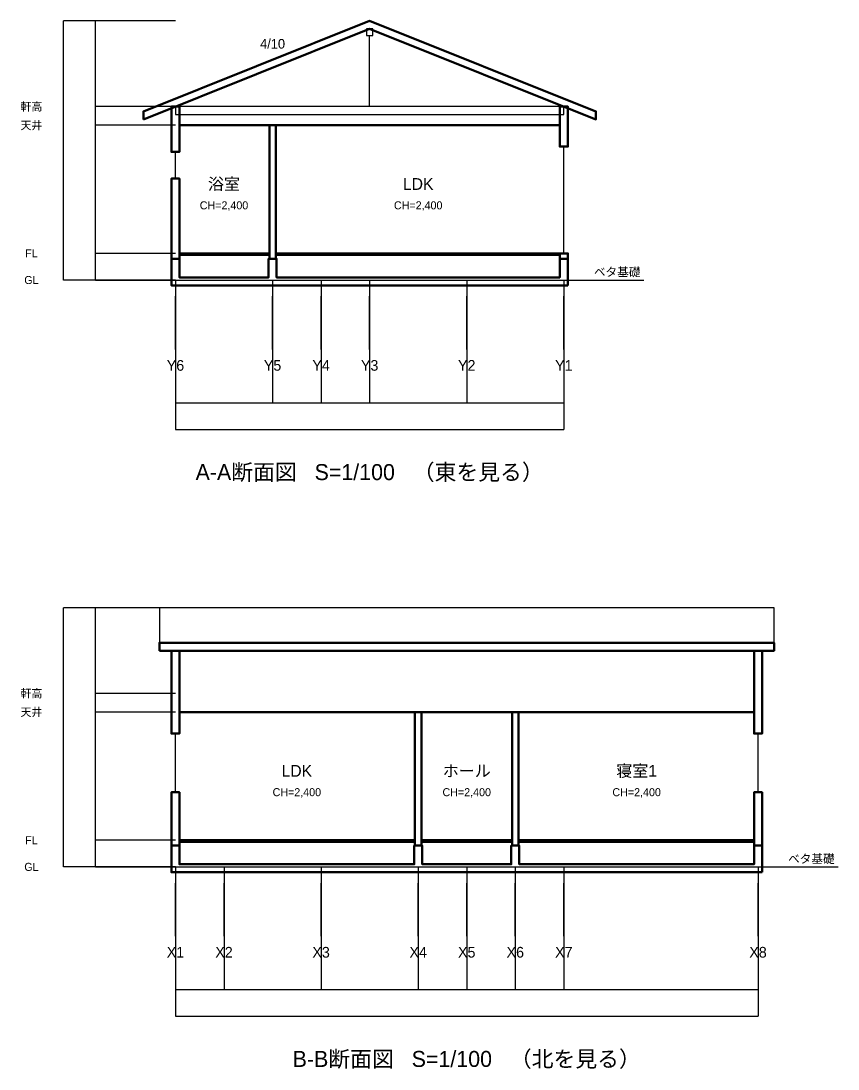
# Model space of a CAD drawing. Header units: millimetres. Extents: x -2900 to 42710, y -25289 to 10180.
# Drawn here: x 27394 to 42710, y -25289 to -5644 of the extents above; entities that cross this region are included whole.
import ezdxf
from ezdxf.enums import TextEntityAlignment as Align

# ---------------------------------------------------------------- set-up
doc = ezdxf.new("R2010")
doc.units = ezdxf.units.MM
doc.linetypes.add('CENTER', pattern=[50.800000000000004, 31.75, -6.35, 6.35, -6.35])
for name, color, linetype in [('DIM', 2, 'CONTINUOUS'), ('GRID', 1, 'CENTER'), ('SECT', 7, 'CONTINUOUS'), ('SECT_VIEW', 8, 'CONTINUOUS'), ('TEXT', 7, 'CONTINUOUS')]:
    doc.layers.add(name, color=color, linetype=linetype)
doc.styles.add('kst32b', font='kst32b')
doc.dimstyles.get("Standard").update_dxf_attribs({"dimtxt": 0.25, "dimasz": 0.175, "dimexe": 0.375, "dimexo": 0.125, "dimgap": 0.1, "dimtad": 0, "dimtoh": 1, "dimlfac": 100, "dimzin": 12, "dimdsep": 46, "dimcen": 0.09, "dimazin": 3, "dimtfac": 1, "dimtdec": 4, "dimtofl": 0, "dimtmove": 0, "dimatfit": 3, "dimfxl": 1, "dimtolj": 1, "dimtzin": 0, "dimarcsym": 0})

# ---------------------------------------------------------------- blocks, each defined once
blk = doc.blocks.new('*D47')
at = {"layer": 'DIM', "color": 0, "linetype": 'ByBlock', "lineweight": -2}
for p, q in [((30290, -10500.125), (30290, -12800.375)), ((32110, -10500.125), (32110, -12800.375)), ((30290, -12800), (32110, -12800))]:
    blk.add_line(p, q, dxfattribs=at)
for points in [[(30290, -12800), (30290.175, -12799.97086007396), (30290.175, -12800.02913992604)], [(32110, -12800), (32109.825, -12800.02913992604), (32109.825, -12799.97086007396)]]:
    blk.add_solid(points, dxfattribs=at)
at = {"layer": 'DIM', "color": 0, "linetype": 'CONTINUOUS', "lineweight": -2, "insert": (31200, -12640), "char_height": 0.25, "width": 0.7361111111111112, "attachment_point": 5}
blk.add_mtext('1,820', dxfattribs=at)
blk = doc.blocks.new('*D48')
at = {"layer": 'DIM', "color": 0, "linetype": 'ByBlock', "lineweight": -2}
for p, q in [((32110, -10500.125), (32110, -12800.375)), ((33020, -10500.125), (33020, -12800.375)), ((32110, -12800), (33020, -12800))]:
    blk.add_line(p, q, dxfattribs=at)
for points in [[(32110, -12800), (32110.175, -12799.97086007396), (32110.175, -12800.02913992604)], [(33020, -12800), (33019.825, -12800.02913992604), (33019.825, -12799.97086007396)]]:
    blk.add_solid(points, dxfattribs=at)
at = {"layer": 'DIM', "color": 0, "linetype": 'CONTINUOUS', "lineweight": -2, "insert": (32565, -12640), "char_height": 0.25, "width": 0.4444444444444754, "attachment_point": 5}
blk.add_mtext('910', dxfattribs=at)
blk = doc.blocks.new('*D49')
at = {"layer": 'DIM', "color": 0, "linetype": 'ByBlock', "lineweight": -2}
for p, q in [((33020, -10500.125), (33020, -12800.375)), ((33930, -10500.125), (33930, -12800.375)), ((33020, -12800), (33930, -12800))]:
    blk.add_line(p, q, dxfattribs=at)
for points in [[(33020, -12800), (33020.175, -12799.97086007396), (33020.175, -12800.02913992604)], [(33930, -12800), (33929.825, -12800.02913992604), (33929.825, -12799.97086007396)]]:
    blk.add_solid(points, dxfattribs=at)
at = {"layer": 'DIM', "color": 0, "linetype": 'CONTINUOUS', "lineweight": -2, "insert": (33475, -12640), "char_height": 0.25, "width": 0.4444444444444754, "attachment_point": 5}
blk.add_mtext('910', dxfattribs=at)
blk = doc.blocks.new('*D50')
at = {"layer": 'DIM', "color": 0, "linetype": 'ByBlock', "lineweight": -2}
for p, q in [((33930, -10500.125), (33930, -12800.375)), ((35750, -10500.125), (35750, -12800.375)), ((33930, -12800), (35750, -12800))]:
    blk.add_line(p, q, dxfattribs=at)
for points in [[(33930, -12800), (33930.175, -12799.97086007396), (33930.175, -12800.02913992604)], [(35750, -12800), (35749.825, -12800.02913992604), (35749.825, -12799.97086007396)]]:
    blk.add_solid(points, dxfattribs=at)
at = {"layer": 'DIM', "color": 0, "linetype": 'CONTINUOUS', "lineweight": -2, "insert": (34840, -12640), "char_height": 0.25, "width": 0.7361111111111112, "attachment_point": 5}
blk.add_mtext('1,820', dxfattribs=at)
blk = doc.blocks.new('*D51')
at = {"layer": 'DIM', "color": 0, "linetype": 'ByBlock', "lineweight": -2}
for p, q in [((35750, -10500.125), (35750, -12800.375)), ((37570, -10500.125), (37570, -12800.375)), ((35750, -12800), (37570, -12800))]:
    blk.add_line(p, q, dxfattribs=at)
for points in [[(35750, -12800), (35750.175, -12799.97086007396), (35750.175, -12800.02913992604)], [(37570, -12800), (37569.825, -12800.02913992604), (37569.825, -12799.97086007396)]]:
    blk.add_solid(points, dxfattribs=at)
at = {"layer": 'DIM', "color": 0, "linetype": 'CONTINUOUS', "lineweight": -2, "insert": (36660, -12640), "char_height": 0.25, "width": 0.7361111111111112, "attachment_point": 5}
blk.add_mtext('1,820', dxfattribs=at)
blk = doc.blocks.new('*D52')
at = {"layer": 'DIM', "color": 0, "linetype": 'ByBlock', "lineweight": -2}
for p, q in [((30290, -10500.125), (30290, -13300.375)), ((37570, -10500.125), (37570, -13300.375)), ((30290, -13300), (37570, -13300))]:
    blk.add_line(p, q, dxfattribs=at)
for points in [[(30290, -13300), (30290.175, -13299.97086007396), (30290.175, -13300.02913992604)], [(37570, -13300), (37569.825, -13300.02913992604), (37569.825, -13299.97086007396)]]:
    blk.add_solid(points, dxfattribs=at)
at = {"layer": 'DIM', "color": 0, "linetype": 'CONTINUOUS', "lineweight": -2, "insert": (33930, -13140), "char_height": 0.25, "width": 0.7916666666666665, "attachment_point": 5}
blk.add_mtext('7,280', dxfattribs=at)
blk = doc.blocks.new('*D53')
at = {"layer": 'DIM', "color": 0, "linetype": 'ByBlock', "lineweight": -2}
for p, q in [((30289.875, -10000), (28789.625, -10000)), ((28790, -10500), (28790, -10000)), ((30289.875, -10500), (28789.625, -10500))]:
    blk.add_line(p, q, dxfattribs=at)
for points in [[(28790, -10000), (28790.02913992605, -10000.175), (28789.97086007395, -10000.175)], [(28790, -10500), (28789.97086007395, -10499.825), (28790.02913992605, -10499.825)]]:
    blk.add_solid(points, dxfattribs=at)
at = {"layer": 'DIM', "color": 0, "linetype": 'CONTINUOUS', "lineweight": -2, "insert": (28629.625, -10250), "char_height": 0.25, "width": 0.5000000000000155, "attachment_point": 5, "rotation": 90}
blk.add_mtext('500', dxfattribs=at)
blk = doc.blocks.new('*D54')
at = {"layer": 'DIM', "color": 0, "linetype": 'ByBlock', "lineweight": -2}
for p, q in [((30289.875, -7600), (28789.625, -7600)), ((28790, -10000), (28790, -7600)), ((30289.875, -10000), (28789.625, -10000))]:
    blk.add_line(p, q, dxfattribs=at)
for points in [[(28790, -7600), (28790.02913992605, -7600.175), (28789.97086007395, -7600.175)], [(28790, -10000), (28789.97086007395, -9999.825), (28790.02913992605, -9999.825)]]:
    blk.add_solid(points, dxfattribs=at)
at = {"layer": 'DIM', "color": 0, "linetype": 'CONTINUOUS', "lineweight": -2, "insert": (28630, -8800), "char_height": 0.25, "width": 0.8194444444444444, "attachment_point": 5, "rotation": 90}
blk.add_mtext('2,400', dxfattribs=at)
blk = doc.blocks.new('*D55')
at = {"layer": 'DIM', "color": 0, "linetype": 'ByBlock', "lineweight": -2}
for p, q in [((30289.875, -7250), (28789.625, -7250)), ((28790, -7600), (28790, -7250)), ((30289.875, -7600), (28789.625, -7600))]:
    blk.add_line(p, q, dxfattribs=at)
for points in [[(28790, -7250), (28790.02913992605, -7250.175), (28789.97086007395, -7250.175)], [(28790, -7600), (28789.97086007395, -7599.825), (28790.02913992605, -7599.825)]]:
    blk.add_solid(points, dxfattribs=at)
at = {"layer": 'DIM', "color": 0, "linetype": 'CONTINUOUS', "lineweight": -2, "insert": (28629.625, -7425), "char_height": 0.25, "width": 0.5000000000000311, "attachment_point": 5, "rotation": 90}
blk.add_mtext('350', dxfattribs=at)
blk = doc.blocks.new('*D56')
at = {"layer": 'DIM', "color": 0, "linetype": 'ByBlock', "lineweight": -2}
for p, q in [((30289.875, -5644), (28789.625, -5644)), ((28790, -7250), (28790, -5644)), ((30289.875, -7250), (28789.625, -7250))]:
    blk.add_line(p, q, dxfattribs=at)
for points in [[(28790, -5644), (28790.02913992605, -5644.175), (28789.97086007395, -5644.175)], [(28790, -7250), (28789.97086007395, -7249.825), (28790.02913992605, -7249.825)]]:
    blk.add_solid(points, dxfattribs=at)
at = {"layer": 'DIM', "color": 0, "linetype": 'CONTINUOUS', "lineweight": -2, "insert": (28630, -6447), "char_height": 0.25, "width": 0.7361111111111422, "attachment_point": 5, "rotation": 90}
blk.add_mtext('1,606', dxfattribs=at)
blk = doc.blocks.new('*D57')
at = {"layer": 'DIM', "color": 0, "linetype": 'ByBlock', "lineweight": -2}
for p, q in [((30289.875, -5644), (28189.625, -5644)), ((28190, -10500), (28190, -5644)), ((30289.875, -10500), (28189.625, -10500))]:
    blk.add_line(p, q, dxfattribs=at)
for points in [[(28190, -5644), (28190.02913992605, -5644.175), (28189.97086007395, -5644.175)], [(28190, -10500), (28189.97086007395, -10499.825), (28190.02913992605, -10499.825)]]:
    blk.add_solid(points, dxfattribs=at)
at = {"layer": 'DIM', "color": 0, "linetype": 'CONTINUOUS', "lineweight": -2, "insert": (28030, -8072), "char_height": 0.25, "width": 0.8194444444444755, "attachment_point": 5, "rotation": 90}
blk.add_mtext('4,856', dxfattribs=at)
blk = doc.blocks.new('*D58')
at = {"layer": 'DIM', "color": 0, "linetype": 'ByBlock', "lineweight": -2}
for p, q in [((30290, -21500.125), (30290, -23800.375)), ((31200, -21500.125), (31200, -23800.375)), ((30290, -23800), (31200, -23800))]:
    blk.add_line(p, q, dxfattribs=at)
for points in [[(30290, -23800), (30290.175, -23799.97086007395), (30290.175, -23800.02913992605)], [(31200, -23800), (31199.825, -23800.02913992605), (31199.825, -23799.97086007395)]]:
    blk.add_solid(points, dxfattribs=at)
at = {"layer": 'DIM', "color": 0, "linetype": 'CONTINUOUS', "lineweight": -2, "insert": (30745, -23640), "char_height": 0.25, "width": 0.4444444444444754, "attachment_point": 5}
blk.add_mtext('910', dxfattribs=at)
blk = doc.blocks.new('*D59')
at = {"layer": 'DIM', "color": 0, "linetype": 'ByBlock', "lineweight": -2}
for p, q in [((31200, -21500.125), (31200, -23800.375)), ((33020, -21500.125), (33020, -23800.375)), ((31200, -23800), (33020, -23800))]:
    blk.add_line(p, q, dxfattribs=at)
for points in [[(31200, -23800), (31200.175, -23799.97086007395), (31200.175, -23800.02913992605)], [(33020, -23800), (33019.825, -23800.02913992605), (33019.825, -23799.97086007395)]]:
    blk.add_solid(points, dxfattribs=at)
at = {"layer": 'DIM', "color": 0, "linetype": 'CONTINUOUS', "lineweight": -2, "insert": (32110, -23640), "char_height": 0.25, "width": 0.7361111111111112, "attachment_point": 5}
blk.add_mtext('1,820', dxfattribs=at)
blk = doc.blocks.new('*D60')
at = {"layer": 'DIM', "color": 0, "linetype": 'ByBlock', "lineweight": -2}
for p, q in [((33020, -21500.125), (33020, -23800.375)), ((34840, -21500.125), (34840, -23800.375)), ((33020, -23800), (34840, -23800))]:
    blk.add_line(p, q, dxfattribs=at)
for points in [[(33020, -23800), (33020.175, -23799.97086007395), (33020.175, -23800.02913992605)], [(34840, -23800), (34839.825, -23800.02913992605), (34839.825, -23799.97086007395)]]:
    blk.add_solid(points, dxfattribs=at)
at = {"layer": 'DIM', "color": 0, "linetype": 'CONTINUOUS', "lineweight": -2, "insert": (33930, -23640), "char_height": 0.25, "width": 0.7361111111111112, "attachment_point": 5}
blk.add_mtext('1,820', dxfattribs=at)
blk = doc.blocks.new('*D61')
at = {"layer": 'DIM', "color": 0, "linetype": 'ByBlock', "lineweight": -2}
for p, q in [((34840, -21500.125), (34840, -23800.375)), ((35750, -21500.125), (35750, -23800.375)), ((34840, -23800), (35750, -23800))]:
    blk.add_line(p, q, dxfattribs=at)
for points in [[(34840, -23800), (34840.175, -23799.97086007395), (34840.175, -23800.02913992605)], [(35750, -23800), (35749.825, -23800.02913992605), (35749.825, -23799.97086007395)]]:
    blk.add_solid(points, dxfattribs=at)
at = {"layer": 'DIM', "color": 0, "linetype": 'CONTINUOUS', "lineweight": -2, "insert": (35295, -23640), "char_height": 0.25, "width": 0.4444444444444754, "attachment_point": 5}
blk.add_mtext('910', dxfattribs=at)
blk = doc.blocks.new('*D62')
at = {"layer": 'DIM', "color": 0, "linetype": 'ByBlock', "lineweight": -2}
for p, q in [((35750, -21500.125), (35750, -23800.375)), ((36660, -21500.125), (36660, -23800.375)), ((35750, -23800), (36660, -23800))]:
    blk.add_line(p, q, dxfattribs=at)
for points in [[(35750, -23800), (35750.175, -23799.97086007395), (35750.175, -23800.02913992605)], [(36660, -23800), (36659.825, -23800.02913992605), (36659.825, -23799.97086007395)]]:
    blk.add_solid(points, dxfattribs=at)
at = {"layer": 'DIM', "color": 0, "linetype": 'CONTINUOUS', "lineweight": -2, "insert": (36205, -23640), "char_height": 0.25, "width": 0.4444444444444754, "attachment_point": 5}
blk.add_mtext('910', dxfattribs=at)
blk = doc.blocks.new('*D63')
at = {"layer": 'DIM', "color": 0, "linetype": 'ByBlock', "lineweight": -2}
for p, q in [((36660, -21500.125), (36660, -23800.375)), ((37570, -21500.125), (37570, -23800.375)), ((36660, -23800), (37570, -23800))]:
    blk.add_line(p, q, dxfattribs=at)
for points in [[(36660, -23800), (36660.175, -23799.97086007395), (36660.175, -23800.02913992605)], [(37570, -23800), (37569.825, -23800.02913992605), (37569.825, -23799.97086007395)]]:
    blk.add_solid(points, dxfattribs=at)
at = {"layer": 'DIM', "color": 0, "linetype": 'CONTINUOUS', "lineweight": -2, "insert": (37115, -23640), "char_height": 0.25, "width": 0.4444444444444754, "attachment_point": 5}
blk.add_mtext('910', dxfattribs=at)
blk = doc.blocks.new('*D64')
at = {"layer": 'DIM', "color": 0, "linetype": 'ByBlock', "lineweight": -2}
for p, q in [((30289.875, -21000), (28789.625, -21000)), ((28790, -21500), (28790, -21000)), ((30289.875, -21500), (28789.625, -21500))]:
    blk.add_line(p, q, dxfattribs=at)
for points in [[(28790, -21000), (28790.02913992605, -21000.175), (28789.97086007395, -21000.175)], [(28790, -21500), (28789.97086007395, -21499.825), (28790.02913992605, -21499.825)]]:
    blk.add_solid(points, dxfattribs=at)
at = {"layer": 'DIM', "color": 0, "linetype": 'CONTINUOUS', "lineweight": -2, "insert": (28629.625, -21250), "char_height": 0.25, "width": 0.5000000000000155, "attachment_point": 5, "rotation": 90}
blk.add_mtext('500', dxfattribs=at)
blk = doc.blocks.new('*D65')
at = {"layer": 'DIM', "color": 0, "linetype": 'ByBlock', "lineweight": -2}
for p, q in [((30289.875, -18600), (28789.625, -18600)), ((28790, -21000), (28790, -18600)), ((30289.875, -21000), (28789.625, -21000))]:
    blk.add_line(p, q, dxfattribs=at)
for points in [[(28790, -18600), (28790.02913992605, -18600.175), (28789.97086007395, -18600.175)], [(28790, -21000), (28789.97086007395, -20999.825), (28790.02913992605, -20999.825)]]:
    blk.add_solid(points, dxfattribs=at)
at = {"layer": 'DIM', "color": 0, "linetype": 'CONTINUOUS', "lineweight": -2, "insert": (28630, -19800), "char_height": 0.25, "width": 0.8194444444444444, "attachment_point": 5, "rotation": 90}
blk.add_mtext('2,400', dxfattribs=at)
blk = doc.blocks.new('*D66')
at = {"layer": 'DIM', "color": 0, "linetype": 'ByBlock', "lineweight": -2}
for p, q in [((30289.875, -18250), (28789.625, -18250)), ((28790, -18600), (28790, -18250)), ((30289.875, -18600), (28789.625, -18600))]:
    blk.add_line(p, q, dxfattribs=at)
for points in [[(28790, -18250), (28790.02913992605, -18250.175), (28789.97086007395, -18250.175)], [(28790, -18600), (28789.97086007395, -18599.825), (28790.02913992605, -18599.825)]]:
    blk.add_solid(points, dxfattribs=at)
at = {"layer": 'DIM', "color": 0, "linetype": 'CONTINUOUS', "lineweight": -2, "insert": (28629.625, -18425), "char_height": 0.25, "width": 0.5000000000000311, "attachment_point": 5, "rotation": 90}
blk.add_mtext('350', dxfattribs=at)
blk = doc.blocks.new('*D67')
at = {"layer": 'DIM', "color": 0, "linetype": 'ByBlock', "lineweight": -2}
for p, q in [((30289.875, -16644), (28789.625, -16644)), ((28790, -18250), (28790, -16644)), ((30289.875, -18250), (28789.625, -18250))]:
    blk.add_line(p, q, dxfattribs=at)
for points in [[(28790, -16644), (28790.02913992605, -16644.175), (28789.97086007395, -16644.175)], [(28790, -18250), (28789.97086007395, -18249.825), (28790.02913992605, -18249.825)]]:
    blk.add_solid(points, dxfattribs=at)
at = {"layer": 'DIM', "color": 0, "linetype": 'CONTINUOUS', "lineweight": -2, "insert": (28630, -17447), "char_height": 0.25, "width": 0.7361111111111422, "attachment_point": 5, "rotation": 90}
blk.add_mtext('1,606', dxfattribs=at)
blk = doc.blocks.new('*D68')
at = {"layer": 'DIM', "color": 0, "linetype": 'ByBlock', "lineweight": -2}
for p, q in [((30289.875, -16644), (28189.625, -16644)), ((28190, -21500), (28190, -16644)), ((30289.875, -21500), (28189.625, -21500))]:
    blk.add_line(p, q, dxfattribs=at)
for points in [[(28190, -16644), (28190.02913992605, -16644.175), (28189.97086007395, -16644.175)], [(28190, -21500), (28189.97086007395, -21499.825), (28190.02913992605, -21499.825)]]:
    blk.add_solid(points, dxfattribs=at)
at = {"layer": 'DIM', "color": 0, "linetype": 'CONTINUOUS', "lineweight": -2, "insert": (28030, -19072), "char_height": 0.25, "width": 0.8194444444444755, "attachment_point": 5, "rotation": 90}
blk.add_mtext('4,856', dxfattribs=at)
blk = doc.blocks.new('*D81')
at = {"layer": 'DIM', "color": 0, "linetype": 'ByBlock', "lineweight": -2}
for p, q in [((37570, -21500.125), (37570, -23800.375)), ((41210, -21500.125), (41210, -23800.375)), ((37570, -23800), (41210, -23800))]:
    blk.add_line(p, q, dxfattribs=at)
for points in [[(37570, -23800), (37570.175, -23799.97086007395), (37570.175, -23800.02913992605)], [(41210, -23800), (41209.825, -23800.02913992605), (41209.825, -23799.97086007395)]]:
    blk.add_solid(points, dxfattribs=at)
at = {"layer": 'DIM', "color": 0, "linetype": 'CONTINUOUS', "lineweight": -2, "insert": (39390, -23799.775), "char_height": 0.25, "width": 0.8194444444444753, "attachment_point": 5}
blk.add_mtext('3,640', dxfattribs=at)
blk = doc.blocks.new('*D82')
at = {"layer": 'DIM', "color": 0, "linetype": 'ByBlock', "lineweight": -2}
for p, q in [((30290, -21500.125), (30290, -24300.375)), ((41210, -21500.125), (41210, -24300.375)), ((30290, -24300), (41210, -24300))]:
    blk.add_line(p, q, dxfattribs=at)
for points in [[(30290, -24300), (30290.175, -24299.97086007395), (30290.175, -24300.02913992605)], [(41210, -24300), (41209.825, -24300.02913992605), (41209.825, -24299.97086007395)]]:
    blk.add_solid(points, dxfattribs=at)
at = {"layer": 'DIM', "color": 0, "linetype": 'CONTINUOUS', "lineweight": -2, "insert": (35750, -24299.775), "char_height": 0.25, "width": 0.9305555555555711, "attachment_point": 5}
blk.add_mtext('10,920', dxfattribs=at)

msp = doc.modelspace()

# ---------------------------------------------------------------- linework, layer by layer
at = {"layer": 'GRID'}
for p, q in [((30290, -11800), (30290, -10800)), ((32110, -11800), (32110, -10800)), ((33020, -11800), (33020, -10800)), ((33930, -11800), (33930, -10800)), ((35750, -11800), (35750, -10800)), ((37570, -11800), (37570, -10800)), ((30290, -22800), (30290, -21800)), ((31200, -22800), (31200, -21800)), ((33020, -22800), (33020, -21800)), ((34840, -22800), (34840, -21800)), ((35750, -22800), (35750, -21800)), ((36660, -22800), (36660, -21800)), ((37570, -22800), (37570, -21800)), ((41210, -22800), (41210, -21800))]:
    msp.add_line(p, q, dxfattribs=at)
at = {"layer": 'SECT', "lineweight": 50}
for p, q in [((30365, -7600), (32050, -7600)), ((32170, -7600), (37495, -7600)), ((30365, -18600), (34780, -18600)), ((34900, -18600), (36600, -18600)), ((36720, -18600), (41135, -18600))]:
    msp.add_line(p, q, dxfattribs=at)
for points in [[(29690, -7490), (33930, -5794), (38170, -7490), (38170, -7340), (33930, -5644), (29690, -7340)], [(30215, -7250), (30365, -7250), (30365, -8100), (30215, -8100)], [(37495, -7250), (37645, -7250), (37645, -8000), (37495, -8000)], [(32170, -10100), (32170, -7600), (32050, -7600), (32050, -10100)], [(30365, -10100), (30215, -10100), (30215, -8600), (30365, -8600)], [(30365, -10030), (32050, -10030), (32050, -10000), (30365, -10000)], [(32170, -10030), (37495, -10030), (37495, -10000), (32170, -10000)], [(37645, -10100), (37495, -10100), (37495, -10000), (37645, -10000)], [(37645, -10600), (37495, -10600), (32185, -10600), (32035, -10600), (30365, -10600), (30215, -10600), (30215, -10450), (30215, -10100), (30365, -10100), (30365, -10450), (32035, -10450), (32035, -10100), (32185, -10100), (32185, -10450), (37495, -10450), (37495, -10100), (37645, -10100), (37645, -10450)], [(29990, -17450), (41510, -17450), (41510, -17300), (29990, -17300)], [(30215, -17450), (30365, -17450), (30365, -19000), (30215, -19000)], [(41135, -17450), (41285, -17450), (41285, -19000), (41135, -19000)], [(34900, -21100), (34900, -18600), (34780, -18600), (34780, -21100)], [(36720, -21100), (36720, -18600), (36600, -18600), (36600, -21100)], [(30365, -21100), (30215, -21100), (30215, -20100), (30365, -20100)], [(41285, -21100), (41135, -21100), (41135, -20100), (41285, -20100)], [(30365, -21030), (34780, -21030), (34780, -21000), (30365, -21000)], [(34900, -21030), (36600, -21030), (36600, -21000), (34900, -21000)], [(36720, -21030), (41135, -21030), (41135, -21000), (36720, -21000)], [(41285, -21600), (41135, -21600), (36735, -21600), (36585, -21600), (34915, -21600), (34765, -21600), (30365, -21600), (30215, -21600), (30215, -21450), (30215, -21100), (30365, -21100), (30365, -21450), (34765, -21450), (34765, -21100), (34915, -21100), (34915, -21450), (36585, -21450), (36585, -21100), (36735, -21100), (36735, -21450), (41135, -21450), (41135, -21100), (41285, -21100), (41285, -21450)]]:
    msp.add_lwpolyline(points, close=True, dxfattribs=at)
at = {"layer": 'SECT_VIEW'}
for p, q in [((33930, -7250), (33930, -5914)), ((37570, -10000), (37570, -8000)), ((30290, -8600), (30290, -8100)), ((28790, -10500), (39070, -10500)), ((30290, -20100), (30290, -19000)), ((41210, -20100), (41210, -19000)), ((28790, -21500), (42710, -21500))]:
    msp.add_line(p, q, dxfattribs=at)
for points in [[(33870, -5914), (33990, -5914), (33990, -5794), (33870, -5794)], [(30290, -7400), (37570, -7400), (37570, -7250), (30290, -7250)], [(29990, -17300), (41510, -17300), (41510, -16644), (29990, -16644)]]:
    msp.add_lwpolyline(points, close=True, dxfattribs=at)

# ---------------------------------------------------------------- texts
at = {"layer": 'GRID', "style": 'kst32b'}
for s, p in [('Y6', (30290, -12100)), ('Y5', (32110, -12100)), ('Y4', (33020, -12100)), ('Y3', (33930, -12100)), ('Y2', (35750, -12100)), ('Y1', (37570, -12100)), ('X1', (30290, -23100)), ('X2', (31200, -23100)), ('X3', (33020, -23100)), ('X4', (34840, -23100)), ('X5', (35750, -23100)), ('X6', (36660, -23100)), ('X7', (37570, -23100)), ('X8', (41210, -23100))]:
    msp.add_text(s, height=200, dxfattribs=at).set_placement(p, align=Align.MIDDLE_CENTER)
at = {"layer": 'TEXT', "style": 'kst32b'}
for s, height, p in [('4/10', 180, (32110, -6072)), ('軒高', 150, (27590, -7250)), ('天井', 150, (27590, -7600)), ('浴室', 220, (31200, -8700)), ('LDK', 220, (34840, -8700)), ('CH=2,400', 150, (31200, -9100)), ('CH=2,400', 150, (34840, -9100)), ('FL', 150, (27590, -10000)), ('ベタ基礎', 160, (38570, -10350)), ('GL', 150, (27590, -10500)), ('A-A断面図   S=1/100   （東を見る）', 300, (33930, -14100)), ('軒高', 150, (27590, -18250)), ('天井', 150, (27590, -18600)), ('LDK', 220, (32565, -19700)), ('ホール', 220, (35750, -19700)), ('寝室1', 220, (38935, -19700)), ('CH=2,400', 150, (32565, -20100)), ('CH=2,400', 150, (35750, -20100)), ('CH=2,400', 150, (38935, -20100)), ('FL', 150, (27590, -21000)), ('ベタ基礎', 160, (42210, -21350)), ('GL', 150, (27590, -21500)), ('B-B断面図   S=1/100   （北を見る）', 300, (35750, -25100))]:
    msp.add_text(s, height=height, dxfattribs=at).set_placement(p, align=Align.MIDDLE_CENTER)

# ---------------------------------------------------------------- dimensions: what is measured, and where the dimension line sits
at = {"layer": 'DIM'}
for base, p1, p2, text, picture, middle in [((28190, -10500), (30290, -10500), (30290, -5644), '4,856', '*D57', (28030, -8072)), ((28790, -7250), (30290, -7250), (30290, -5644), '1,606', '*D56', (28630, -6447)), ((28790, -7600), (30290, -7600), (30290, -7250), '350', '*D55', (28629.625, -7425)), ((28790, -10000), (30290, -10000), (30290, -7600), '2,400', '*D54', (28630, -8800)), ((28790, -10500), (30290, -10500), (30290, -10000), '500', '*D53', (28629.625, -10250)), ((28190, -21500), (30290, -21500), (30290, -16644), '4,856', '*D68', (28030, -19072)), ((28790, -18250), (30290, -18250), (30290, -16644), '1,606', '*D67', (28630, -17447)), ((28790, -18600), (30290, -18600), (30290, -18250), '350', '*D66', (28629.625, -18425)), ((28790, -21000), (30290, -21000), (30290, -18600), '2,400', '*D65', (28630, -19800)), ((28790, -21500), (30290, -21500), (30290, -21000), '500', '*D64', (28629.625, -21250))]:
    dim = msp.add_linear_dim(base=base, p1=p1, p2=p2, angle=90, text=text, dimstyle='Standard', dxfattribs=at)
    dim.commit()
    dim.dimension.update_dxf_attribs({"geometry": picture, "text_midpoint": middle})
for base, p1, p2, text, picture, middle in [((30290, -12800), (30290, -10500), (32110, -10500), '1,820', '*D47', (31200, -12640)), ((30290, -13300), (30290, -10500), (37570, -10500), '7,280', '*D52', (33930, -13140)), ((32110, -12800), (32110, -10500), (33020, -10500), '910', '*D48', (32565, -12640)), ((33020, -12800), (33020, -10500), (33930, -10500), '910', '*D49', (33475, -12640)), ((33930, -12800), (33930, -10500), (35750, -10500), '1,820', '*D50', (34840, -12640)), ((35750, -12800), (35750, -10500), (37570, -10500), '1,820', '*D51', (36660, -12640)), ((30290, -23800), (30290, -21500), (31200, -21500), '910', '*D58', (30745, -23640)), ((30290, -24300), (30290, -21500), (41210, -21500), '10,920', '*D82', (35750, -24299.775)), ((31200, -23800), (31200, -21500), (33020, -21500), '1,820', '*D59', (32110, -23640)), ((33020, -23800), (33020, -21500), (34840, -21500), '1,820', '*D60', (33930, -23640)), ((34840, -23800), (34840, -21500), (35750, -21500), '910', '*D61', (35295, -23640)), ((35750, -23800), (35750, -21500), (36660, -21500), '910', '*D62', (36205, -23640)), ((36660, -23800), (36660, -21500), (37570, -21500), '910', '*D63', (37115, -23640)), ((37570, -23800), (37570, -21500), (41210, -21500), '3,640', '*D81', (39390, -23799.775))]:
    dim = msp.add_linear_dim(base=base, p1=p1, p2=p2, text=text, dimstyle='Standard', dxfattribs=at)
    dim.commit()
    dim.dimension.update_dxf_attribs({"geometry": picture, "text_midpoint": middle})

doc.saveas('drawing.dxf')
